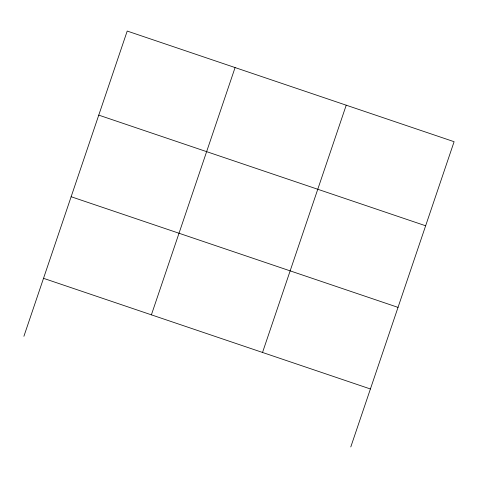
<?xml version="1.0" encoding="UTF-8"?>
<svg xmlns="http://www.w3.org/2000/svg" width="478" height="478" viewBox="0 0 478 478"><rect width="100%" height="100%" fill="white"/><g stroke="black" fill="none" stroke-linecap="round" stroke-linejoin="round"><path stroke-width="0.72" d="M23.9 336.297L127.214 31.058L454.1 141.703L350.786 446.942M151.395 314.841L235.086 67.571M262.53 352.459L346.227 105.19M98.761 115.132L425.641 225.777M71.138 196.733L398.025 307.378M43.522 278.327L370.402 388.973"/></g></svg>
